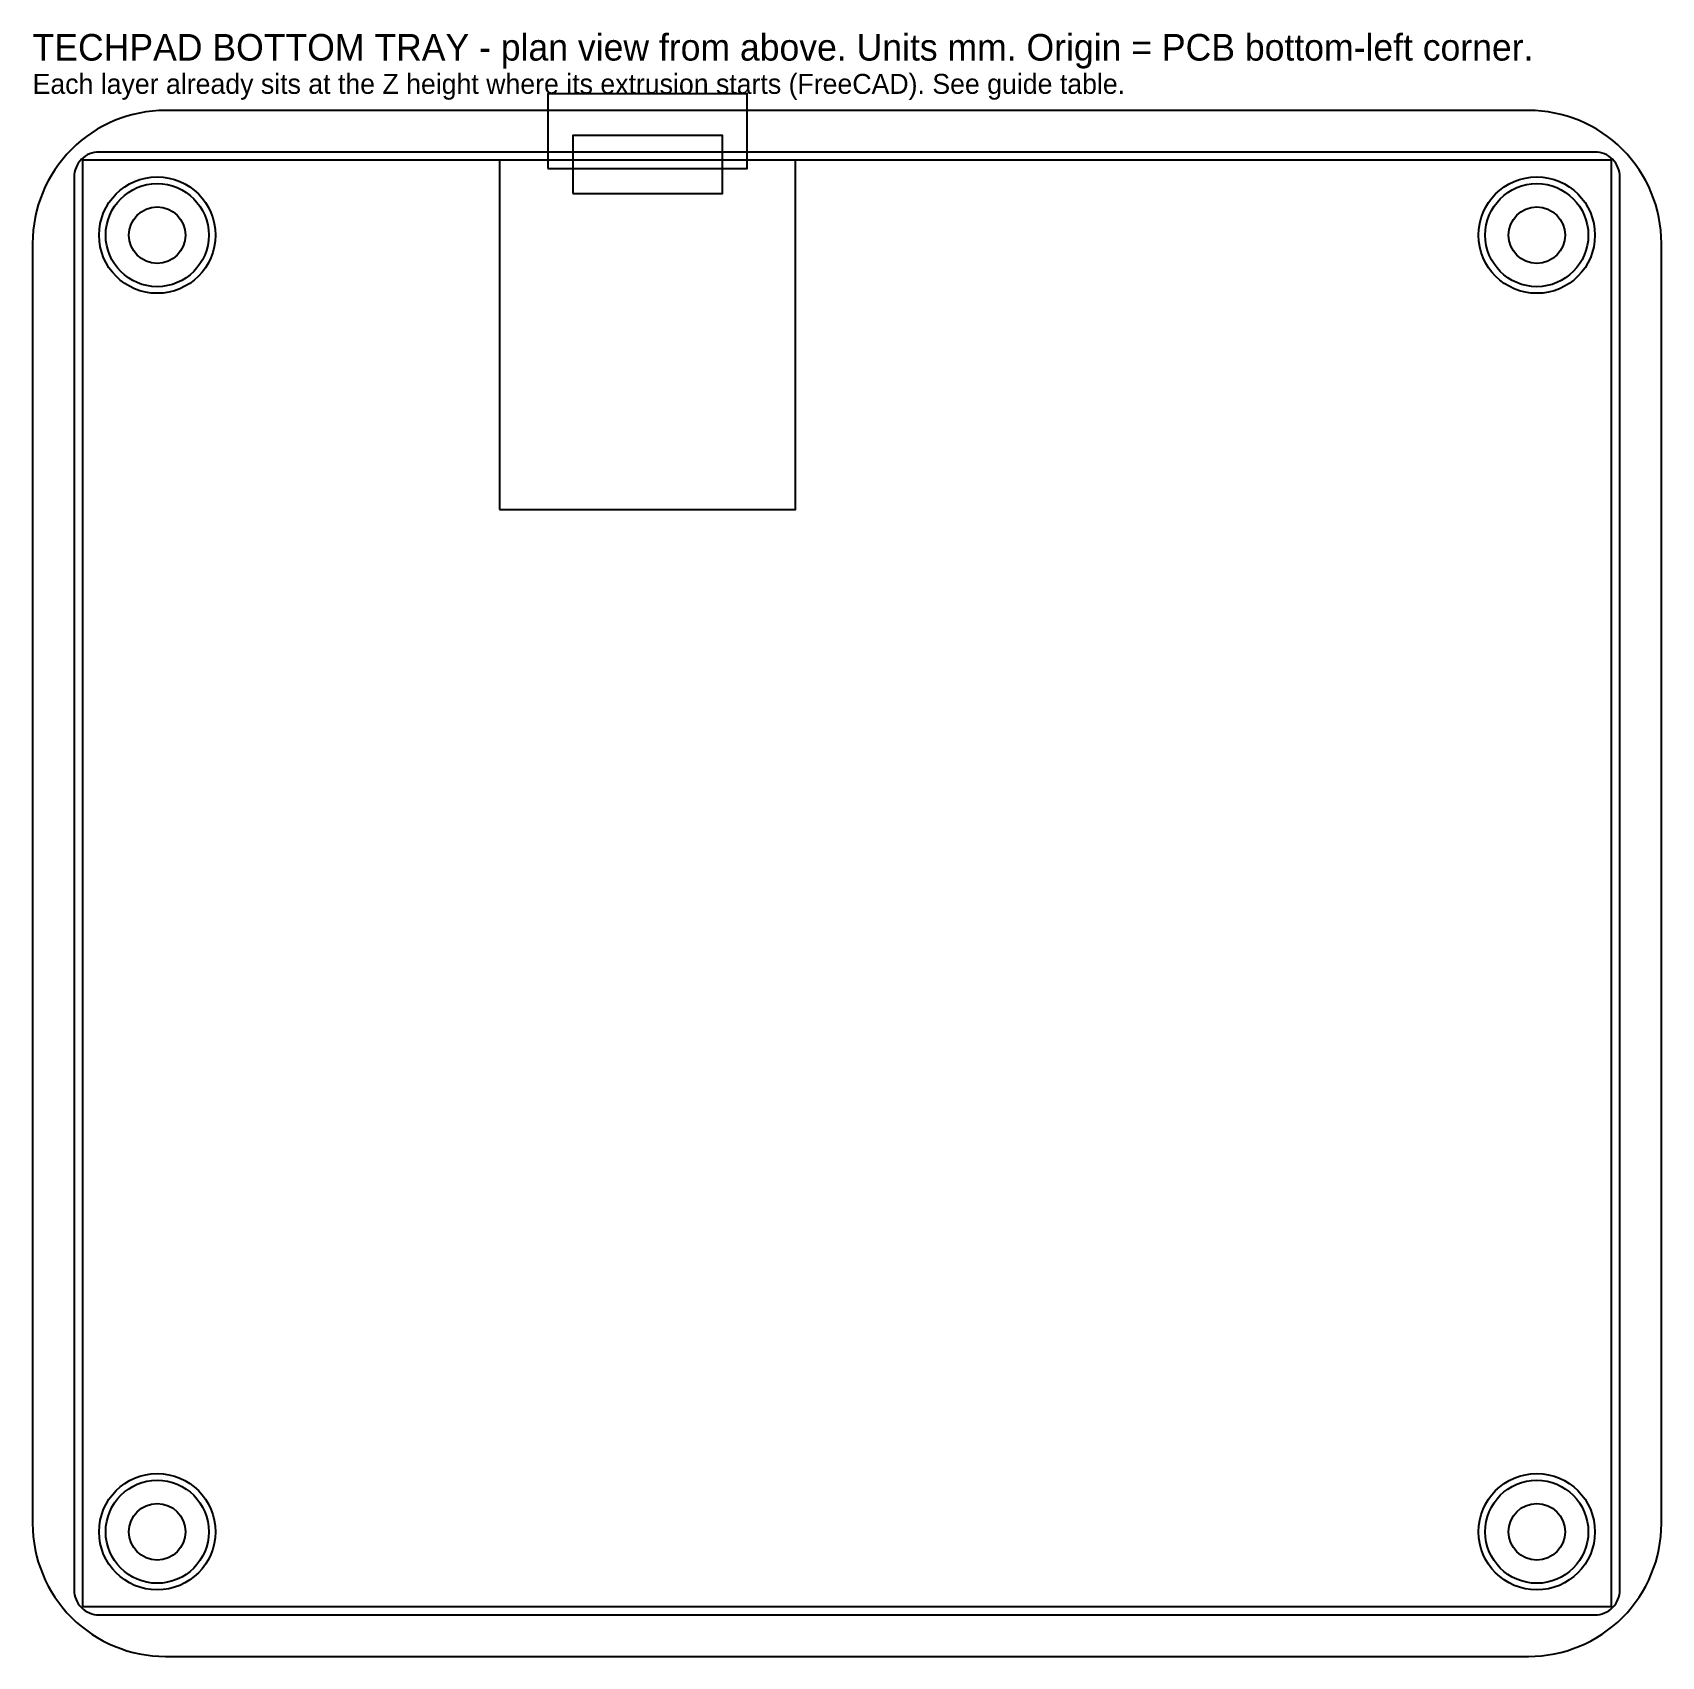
# Model space of a CAD drawing. Header units: millimetres. Extents: x -3 to 95, y -3 to 94.7.
import ezdxf

# ---------------------------------------------------------------- set-up
doc = ezdxf.new("R2010")
doc.units = ezdxf.units.MM
for name, color, linetype in [('COUNTERBORE_UNDERSIDE', 5, 'Continuous'), ('NOTES', 7, 'Continuous'), ('POST', 30, 'Continuous'), ('REF_PCB', 8, 'Continuous'), ('REF_XIAO_BACK', 9, 'Continuous'), ('SCREW_HOLE', 1, 'Continuous'), ('TRAY_CAVITY', 3, 'Continuous'), ('TRAY_OUTLINE', 7, 'Continuous'), ('USB_SLOT', 1, 'Continuous')]:
    doc.layers.add(name, color=color, linetype=linetype)

msp = doc.modelspace()

# ---------------------------------------------------------------- linework, layer by layer
at = {"layer": 'COUNTERBORE_UNDERSIDE'}
for centre in [(4.5, 82.5, -9.5), (87.5, 82.5, -9.5), (4.5, 4.5, -9.5), (87.5, 4.5, -9.5)]:
    msp.add_circle(centre, 3.1, dxfattribs=at)
at = {"layer": 'POST'}
for centre in [(4.5, 82.5, -7), (87.5, 82.5, -7), (4.5, 4.5, -7), (87.5, 4.5, -7)]:
    msp.add_circle(centre, 3.5, dxfattribs=at)
at = {"layer": 'REF_PCB'}
msp.add_lwpolyline([(0, 0), (92, 0), (92, 87), (0, 87)], close=True, dxfattribs=at)
at = {"layer": 'REF_XIAO_BACK'}
for points in [[(29.5, 85), (38.5, 85), (38.5, 88.5), (29.5, 88.5)], [(25.1, 66), (42.9, 66), (42.9, 87), (25.1, 87)]]:
    msp.add_lwpolyline(points, close=True, dxfattribs=at)
at = {"layer": 'SCREW_HOLE'}
for centre in [(4.5, 82.5, -9.5), (87.5, 82.5, -9.5), (4.5, 4.5, -9.5), (87.5, 4.5, -9.5)]:
    msp.add_circle(centre, 1.7, dxfattribs=at)
at = {"layer": 'TRAY_CAVITY', "elevation": -6.9}
msp.add_lwpolyline([(1, -0.5), (91, -0.5, 0.414214), (92.5, 1), (92.5, 86, 0.414214), (91, 87.5), (1, 87.5, 0.414214), (-0.5, 86), (-0.5, 1, 0.414214)], format="xyb", close=True, dxfattribs=at)
at = {"layer": 'TRAY_OUTLINE', "elevation": -9.4}
msp.add_lwpolyline([(5, -3), (87, -3, 0.414214), (95, 5), (95, 82, 0.414214), (87, 90), (5, 90, 0.414214), (-3, 82), (-3, 5, 0.414214)], format="xyb", close=True, dxfattribs=at)
at = {"layer": 'USB_SLOT', "elevation": -5.6}
msp.add_lwpolyline([(28, 86.5), (40, 86.5), (40, 91), (28, 91)], close=True, dxfattribs=at)

# ---------------------------------------------------------------- texts
at = {"layer": 'NOTES'}
for s, height, p in [('TECHPAD BOTTOM TRAY - plan view from above. Units mm. Origin = PCB bottom-left corner.', 1.6, (-3, 93)), ('Each layer already sits at the Z height where its extrusion starts (FreeCAD). See guide table.', 1.2, (-3, 91))]:
    msp.add_text(s, height=height, dxfattribs=at).set_placement(p)

doc.saveas('drawing.dxf')
